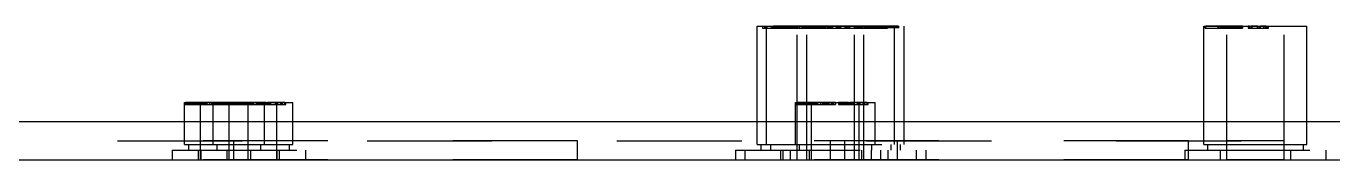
# Model space of a CAD drawing. Header units: millimetres. Extents: x 1262 to 3787, y 0 to 841.
# Drawn here: x 1475.2 to 1543.6, y 627.2 to 634.2 of the extents above; entities that cross this region are included whole.
import ezdxf

# ---------------------------------------------------------------- set-up
doc = ezdxf.new("R2010")
doc.units = ezdxf.units.MM
doc.header["$LTSCALE"] = 65.395
doc.linetypes.add('HIDDEN', pattern=[0.2, 0.1, -0.1])
doc.layers.get('0').update_dxf_attribs({"linetype": 'CONTINUOUS'})
doc.layers.add('02___PRT_ALL_AXES', color=7, linetype='CONTINUOUS')
doc.layers.add('DEFAULT_2', color=8, linetype='HIDDEN')

msp = doc.modelspace()

# ---------------------------------------------------------------- linework, layer by layer
at = {"color": 3, "linetype": 'Continuous'}
for p, q in [((1413.581, 629.158), (1825.581, 629.158)), ((1414.581, 627.158), (1615.797, 627.158))]:
    msp.add_line(p, q, dxfattribs=at)
at = {"layer": '02___PRT_ALL_AXES', "color": 8, "linetype": 'HIDDEN'}
for p, q in [((1513.481, 627.958), (1513.481, 634.158)), ((1513.481, 634.158), (1521.181, 634.158)), ((1513.981, 627.958), (1513.981, 634.158)), ((1515.581, 627.158), (1515.581, 634.158)), ((1516.081, 627.158), (1516.081, 634.158)), ((1518.581, 627.158), (1518.581, 634.158)), ((1519.081, 627.158), (1519.081, 634.158)), ((1520.681, 627.958), (1520.681, 634.158)), ((1521.181, 627.958), (1521.181, 634.158)), ((1536.881, 627.958), (1536.881, 634.158)), ((1536.881, 634.158), (1542.281, 634.158)), ((1538.081, 627.158), (1538.081, 634.158)), ((1541.081, 627.158), (1541.081, 634.158)), ((1542.281, 627.958), (1542.281, 634.158)), ((1483.491, 627.958), (1483.491, 630.158)), ((1483.491, 630.158), (1489.171, 630.158)), ((1484.331, 627.158), (1484.331, 630.158)), ((1484.991, 627.958), (1484.991, 630.158)), ((1485.831, 627.158), (1485.831, 630.158)), ((1486.831, 627.158), (1486.831, 630.158)), ((1487.671, 627.958), (1487.671, 630.158)), ((1488.331, 627.158), (1488.331, 630.158)), ((1489.171, 627.958), (1489.171, 630.158)), ((1515.491, 627.958), (1515.491, 630.158)), ((1515.491, 630.158), (1519.671, 630.158)), ((1516.331, 627.158), (1516.331, 630.158)), ((1518.831, 627.158), (1518.831, 630.158)), ((1519.671, 627.958), (1519.671, 630.158)), ((1504.081, 628.158), (1484.331, 628.158)), ((1486.081, 627.158), (1486.081, 628.158)), ((1504.081, 627.158), (1504.081, 628.158)), ((1536.081, 628.158), (1515.581, 628.158)), ((1517.331, 627.158), (1517.331, 628.158)), ((1518.081, 627.158), (1518.081, 628.158)), ((1520.831, 627.158), (1520.831, 628.158)), ((1536.081, 627.158), (1536.081, 628.158)), ((1541.081, 628.158), (1538.081, 628.158)), ((1504.081, 627.158), (1484.331, 627.158)), ((1536.081, 627.158), (1515.581, 627.158)), ((1541.081, 627.158), (1538.081, 627.158))]:
    msp.add_line(p, q, dxfattribs=at)
at = {"layer": 'DEFAULT_2', "color": 8, "linetype": 'HIDDEN'}
for p, q in [((1513.481, 627.958), (1513.481, 634.158)), ((1513.764, 634.158), (1513.764, 634.058)), ((1520.881, 634.158), (1513.764, 634.158)), ((1513.764, 634.058), (1520.881, 634.058)), ((1513.869, 634.158), (1513.869, 634.058)), ((1513.885, 634.158), (1513.885, 634.058)), ((1513.963, 634.158), (1513.963, 634.058)), ((1513.981, 627.958), (1513.981, 634.158)), ((1513.99, 634.158), (1513.99, 634.058)), ((1514.225, 634.158), (1514.225, 634.058)), ((1514.235, 634.158), (1514.235, 634.058)), ((1514.251, 634.158), (1514.251, 634.058)), ((1514.264, 634.158), (1514.264, 634.058)), ((1514.274, 634.158), (1514.274, 634.058)), ((1514.299, 634.158), (1514.299, 634.058)), ((1514.341, 634.158), (1514.341, 634.058)), ((1514.353, 634.158), (1514.353, 634.058)), ((1514.355, 634.158), (1514.355, 634.058)), ((1514.369, 634.158), (1514.369, 634.058)), ((1514.377, 634.158), (1514.377, 634.058)), ((1514.381, 634.158), (1514.381, 634.058)), ((1514.385, 634.158), (1514.385, 634.058)), ((1514.397, 634.158), (1514.397, 634.058)), ((1514.421, 634.158), (1514.421, 634.058)), ((1514.445, 634.158), (1514.445, 634.058)), ((1514.463, 634.158), (1514.463, 634.058)), ((1514.478, 634.158), (1514.478, 634.058)), ((1514.49, 634.158), (1514.49, 634.058)), ((1514.498, 634.158), (1514.498, 634.058)), ((1514.52, 634.158), (1514.52, 634.058)), ((1514.54, 634.158), (1514.54, 634.058)), ((1514.548, 634.158), (1514.548, 634.058)), ((1514.587, 634.158), (1514.587, 634.058)), ((1514.607, 634.158), (1514.607, 634.058)), ((1514.61, 634.158), (1514.61, 634.058)), ((1514.621, 634.158), (1514.621, 634.058)), ((1514.638, 634.158), (1514.638, 634.058)), ((1514.644, 634.158), (1514.644, 634.058)), ((1514.662, 634.158), (1514.662, 634.058)), ((1514.677, 634.158), (1514.677, 634.058)), ((1514.7, 634.158), (1514.7, 634.058)), ((1514.704, 634.158), (1514.704, 634.058)), ((1514.709, 634.158), (1514.709, 634.058)), ((1514.712, 634.158), (1514.712, 634.058)), ((1514.713, 634.158), (1514.713, 634.058)), ((1514.718, 634.158), (1514.718, 634.058)), ((1514.725, 634.158), (1514.725, 634.058)), ((1514.735, 634.158), (1514.735, 634.058)), ((1514.744, 634.158), (1514.744, 634.058)), ((1514.751, 634.158), (1514.751, 634.058)), ((1514.76, 634.158), (1514.76, 634.058)), ((1514.774, 634.158), (1514.774, 634.058)), ((1514.789, 634.158), (1514.789, 634.058)), ((1514.795, 634.158), (1514.795, 634.058)), ((1514.799, 634.158), (1514.799, 634.058)), ((1514.801, 634.158), (1514.801, 634.058)), ((1514.815, 634.158), (1514.815, 634.058)), ((1514.817, 634.158), (1514.817, 634.058)), ((1514.838, 634.158), (1514.838, 634.058)), ((1514.841, 634.158), (1514.841, 634.058)), ((1514.853, 634.158), (1514.853, 634.058)), ((1514.855, 634.158), (1514.855, 634.058)), ((1514.871, 634.158), (1514.871, 634.058)), ((1514.877, 634.158), (1514.877, 634.058)), ((1514.881, 634.158), (1514.881, 634.058)), ((1514.885, 634.158), (1514.885, 634.058)), ((1514.897, 634.158), (1514.897, 634.058)), ((1514.921, 634.158), (1514.921, 634.058)), ((1514.941, 634.158), (1514.941, 634.058)), ((1514.945, 634.158), (1514.945, 634.058)), ((1514.955, 634.158), (1514.955, 634.058)), ((1514.978, 634.158), (1514.978, 634.058)), ((1514.998, 634.158), (1514.998, 634.058)), ((1515.004, 634.158), (1515.004, 634.058)), ((1515.02, 634.158), (1515.02, 634.058)), ((1515.036, 634.158), (1515.036, 634.058)), ((1515.04, 634.158), (1515.04, 634.058)), ((1515.048, 634.158), (1515.048, 634.058)), ((1515.087, 634.158), (1515.087, 634.058)), ((1515.107, 634.158), (1515.107, 634.058)), ((1515.11, 634.158), (1515.11, 634.058)), ((1515.111, 634.158), (1515.111, 634.058)), ((1515.121, 634.158), (1515.121, 634.058)), ((1515.138, 634.158), (1515.138, 634.058)), ((1515.144, 634.158), (1515.144, 634.058)), ((1515.162, 634.158), (1515.162, 634.058)), ((1515.177, 634.158), (1515.177, 634.058)), ((1515.2, 634.158), (1515.2, 634.058)), ((1515.204, 634.158), (1515.204, 634.058)), ((1515.209, 634.158), (1515.209, 634.058)), ((1515.21, 634.158), (1515.21, 634.058)), ((1515.212, 634.158), (1515.212, 634.058)), ((1515.213, 634.158), (1515.213, 634.058)), ((1515.218, 634.158), (1515.218, 634.058)), ((1515.244, 634.158), (1515.244, 634.058)), ((1515.26, 634.158), (1515.26, 634.058)), ((1515.289, 634.158), (1515.289, 634.058)), ((1515.295, 634.158), (1515.295, 634.058)), ((1515.301, 634.158), (1515.301, 634.058)), ((1515.315, 634.158), (1515.315, 634.058)), ((1515.317, 634.158), (1515.317, 634.058)), ((1515.323, 634.158), (1515.323, 634.058)), ((1515.338, 634.158), (1515.338, 634.058)), ((1515.371, 634.158), (1515.371, 634.058)), ((1515.385, 634.158), (1515.385, 634.058)), ((1515.428, 634.158), (1515.428, 634.058)), ((1515.441, 634.158), (1515.441, 634.058)), ((1515.455, 634.158), (1515.455, 634.058)), ((1515.459, 634.158), (1515.459, 634.058)), ((1515.504, 634.158), (1515.504, 634.058)), ((1515.516, 634.158), (1515.516, 634.058)), ((1515.536, 634.158), (1515.536, 634.058)), ((1515.563, 634.158), (1515.563, 634.058)), ((1515.611, 634.158), (1515.611, 634.058)), ((1515.71, 634.158), (1515.71, 634.058)), ((1515.823, 634.158), (1515.823, 634.058)), ((1515.885, 634.158), (1515.885, 634.058)), ((1515.928, 634.158), (1515.928, 634.058)), ((1515.959, 634.158), (1515.959, 634.058)), ((1516.016, 634.158), (1516.016, 634.058)), ((1516.063, 634.158), (1516.063, 634.058)), ((1516.088, 634.158), (1516.088, 634.058)), ((1516.146, 634.158), (1516.146, 634.058)), ((1516.194, 634.158), (1516.194, 634.058)), ((1516.196, 634.158), (1516.196, 634.058)), ((1516.222, 634.158), (1516.222, 634.058)), ((1516.289, 634.158), (1516.289, 634.058)), ((1516.309, 634.158), (1516.309, 634.058)), ((1516.317, 634.158), (1516.317, 634.058)), ((1516.322, 634.158), (1516.322, 634.058)), ((1516.352, 634.158), (1516.352, 634.058)), ((1516.364, 634.158), (1516.364, 634.058)), ((1516.406, 634.158), (1516.406, 634.058)), ((1516.432, 634.158), (1516.432, 634.058)), ((1516.462, 634.158), (1516.462, 634.058)), ((1516.485, 634.158), (1516.485, 634.058)), ((1516.544, 634.158), (1516.544, 634.058)), ((1516.567, 634.158), (1516.567, 634.058)), ((1516.588, 634.158), (1516.588, 634.058)), ((1516.646, 634.158), (1516.646, 634.058)), ((1516.651, 634.158), (1516.651, 634.058)), ((1516.653, 634.158), (1516.653, 634.058)), ((1516.694, 634.158), (1516.694, 634.058)), ((1516.696, 634.158), (1516.696, 634.058)), ((1516.722, 634.158), (1516.722, 634.058)), ((1516.722, 634.158), (1516.722, 634.058)), ((1516.74, 634.158), (1516.74, 634.058)), ((1516.774, 634.158), (1516.774, 634.058)), ((1516.789, 634.158), (1516.789, 634.058)), ((1516.809, 634.158), (1516.809, 634.058)), ((1516.817, 634.158), (1516.817, 634.058)), ((1516.822, 634.158), (1516.822, 634.058)), ((1516.837, 634.158), (1516.837, 634.058)), ((1516.852, 634.158), (1516.852, 634.058)), ((1516.864, 634.158), (1516.864, 634.058)), ((1516.893, 634.158), (1516.893, 634.058)), ((1516.906, 634.158), (1516.906, 634.058)), ((1516.932, 634.158), (1516.932, 634.058)), ((1516.962, 634.158), (1516.962, 634.058)), ((1516.985, 634.158), (1516.985, 634.058)), ((1517.044, 634.158), (1517.044, 634.058)), ((1517.067, 634.158), (1517.067, 634.058)), ((1517.151, 634.158), (1517.151, 634.058)), ((1517.153, 634.158), (1517.153, 634.058)), ((1517.222, 634.158), (1517.222, 634.058)), ((1517.229, 634.158), (1517.229, 634.058)), ((1517.24, 634.158), (1517.24, 634.058)), ((1517.274, 634.158), (1517.274, 634.058)), ((1517.309, 634.158), (1517.309, 634.058)), ((1517.337, 634.158), (1517.337, 634.058)), ((1517.349, 634.158), (1517.349, 634.058)), ((1517.393, 634.158), (1517.393, 634.058)), ((1517.432, 634.158), (1517.432, 634.058)), ((1517.63, 634.158), (1517.63, 634.058)), ((1517.663, 634.158), (1517.663, 634.058)), ((1517.679, 634.158), (1517.679, 634.058)), ((1517.729, 634.158), (1517.729, 634.058)), ((1517.762, 634.158), (1517.762, 634.058)), ((1517.79, 634.158), (1517.79, 634.058)), ((1517.823, 634.158), (1517.823, 634.058)), ((1517.849, 634.158), (1517.849, 634.058)), ((1518.071, 634.158), (1518.071, 634.058)), ((1518.13, 634.158), (1518.13, 634.058)), ((1518.144, 634.158), (1518.144, 634.058)), ((1518.16, 634.158), (1518.16, 634.058)), ((1518.163, 634.158), (1518.163, 634.058)), ((1518.179, 634.158), (1518.179, 634.058)), ((1518.191, 634.158), (1518.191, 634.058)), ((1518.262, 634.158), (1518.262, 634.058)), ((1518.29, 634.158), (1518.29, 634.058)), ((1518.304, 634.158), (1518.304, 634.058)), ((1518.323, 634.158), (1518.323, 634.058)), ((1518.571, 634.158), (1518.571, 634.058)), ((1518.628, 634.158), (1518.628, 634.058)), ((1518.644, 634.158), (1518.644, 634.058)), ((1518.66, 634.158), (1518.66, 634.058)), ((1518.69, 634.158), (1518.69, 634.058)), ((1518.691, 634.158), (1518.691, 634.058)), ((1518.699, 634.158), (1518.699, 634.058)), ((1518.784, 634.158), (1518.784, 634.058)), ((1518.804, 634.158), (1518.804, 634.058)), ((1518.859, 634.158), (1518.859, 634.058)), ((1518.865, 634.158), (1518.865, 634.058)), ((1518.927, 634.158), (1518.927, 634.058)), ((1518.992, 634.158), (1518.992, 634.058)), ((1519.067, 634.158), (1519.067, 634.058)), ((1519.128, 634.158), (1519.128, 634.058)), ((1519.148, 634.158), (1519.148, 634.058)), ((1519.19, 634.158), (1519.19, 634.058)), ((1519.199, 634.158), (1519.199, 634.058)), ((1519.233, 634.158), (1519.233, 634.058)), ((1519.237, 634.158), (1519.237, 634.058)), ((1519.284, 634.158), (1519.284, 634.058)), ((1519.315, 634.158), (1519.315, 634.058)), ((1519.359, 634.158), (1519.359, 634.058)), ((1519.365, 634.158), (1519.365, 634.058)), ((1519.378, 634.158), (1519.378, 634.058)), ((1519.38, 634.158), (1519.38, 634.058)), ((1519.39, 634.158), (1519.39, 634.058)), ((1519.393, 634.158), (1519.393, 634.058)), ((1519.407, 634.158), (1519.407, 634.058)), ((1519.427, 634.158), (1519.427, 634.058)), ((1519.431, 634.158), (1519.431, 634.058)), ((1519.453, 634.158), (1519.453, 634.058)), ((1519.483, 634.158), (1519.483, 634.058)), ((1519.487, 634.158), (1519.487, 634.058)), ((1519.492, 634.158), (1519.492, 634.058)), ((1519.5, 634.158), (1519.5, 634.058)), ((1519.513, 634.158), (1519.513, 634.058)), ((1519.513, 634.158), (1519.513, 634.058)), ((1519.52, 634.158), (1519.52, 634.058)), ((1519.524, 634.158), (1519.524, 634.058)), ((1519.534, 634.158), (1519.534, 634.058)), ((1519.535, 634.158), (1519.535, 634.058)), ((1519.536, 634.158), (1519.536, 634.058)), ((1519.54, 634.158), (1519.54, 634.058)), ((1519.542, 634.158), (1519.542, 634.058)), ((1519.558, 634.158), (1519.558, 634.058)), ((1519.567, 634.158), (1519.567, 634.058)), ((1519.597, 634.158), (1519.597, 634.058)), ((1519.602, 634.158), (1519.602, 634.058)), ((1519.61, 634.158), (1519.61, 634.058)), ((1519.623, 634.158), (1519.623, 634.058)), ((1519.628, 634.158), (1519.628, 634.058)), ((1519.637, 634.158), (1519.637, 634.058)), ((1519.639, 634.158), (1519.639, 634.058)), ((1519.644, 634.158), (1519.644, 634.058)), ((1519.648, 634.158), (1519.648, 634.058)), ((1519.659, 634.158), (1519.659, 634.058)), ((1519.674, 634.158), (1519.674, 634.058)), ((1519.699, 634.158), (1519.699, 634.058)), ((1519.714, 634.158), (1519.714, 634.058)), ((1519.725, 634.158), (1519.725, 634.058)), ((1519.731, 634.158), (1519.731, 634.058)), ((1519.733, 634.158), (1519.733, 634.058)), ((1519.737, 634.158), (1519.737, 634.058)), ((1519.739, 634.158), (1519.739, 634.058)), ((1519.75, 634.158), (1519.75, 634.058)), ((1519.754, 634.158), (1519.754, 634.058)), ((1519.775, 634.158), (1519.775, 634.058)), ((1519.776, 634.158), (1519.776, 634.058)), ((1519.791, 634.158), (1519.791, 634.058)), ((1519.803, 634.158), (1519.803, 634.058)), ((1519.815, 634.158), (1519.815, 634.058)), ((1519.823, 634.158), (1519.823, 634.058)), ((1519.824, 634.158), (1519.824, 634.058)), ((1519.827, 634.158), (1519.827, 634.058)), ((1519.858, 634.158), (1519.858, 634.058)), ((1519.877, 634.158), (1519.877, 634.058)), ((1519.878, 634.158), (1519.878, 634.058)), ((1519.879, 634.158), (1519.879, 634.058)), ((1519.88, 634.158), (1519.88, 634.058)), ((1519.889, 634.158), (1519.889, 634.058)), ((1519.89, 634.158), (1519.89, 634.058)), ((1519.893, 634.158), (1519.893, 634.058)), ((1519.893, 634.158), (1519.893, 634.058)), ((1519.896, 634.158), (1519.896, 634.058)), ((1519.907, 634.158), (1519.907, 634.058)), ((1519.908, 634.158), (1519.908, 634.058)), ((1519.91, 634.158), (1519.91, 634.058)), ((1519.912, 634.158), (1519.912, 634.058)), ((1519.924, 634.158), (1519.924, 634.058)), ((1519.931, 634.158), (1519.931, 634.058)), ((1519.953, 634.158), (1519.953, 634.058)), ((1519.958, 634.158), (1519.958, 634.058)), ((1519.959, 634.158), (1519.959, 634.058)), ((1519.964, 634.158), (1519.964, 634.058)), ((1519.983, 634.158), (1519.983, 634.058)), ((1519.987, 634.158), (1519.987, 634.058)), ((1520, 634.158), (1520, 634.058)), ((1520.011, 634.158), (1520.011, 634.058)), ((1520.013, 634.158), (1520.013, 634.058)), ((1520.013, 634.158), (1520.013, 634.058)), ((1520.02, 634.158), (1520.02, 634.058)), ((1520.024, 634.158), (1520.024, 634.058)), ((1520.034, 634.158), (1520.034, 634.058)), ((1520.035, 634.158), (1520.035, 634.058)), ((1520.036, 634.158), (1520.036, 634.058)), ((1520.04, 634.158), (1520.04, 634.058)), ((1520.042, 634.158), (1520.042, 634.058)), ((1520.042, 634.158), (1520.042, 634.058)), ((1520.047, 634.158), (1520.047, 634.058)), ((1520.058, 634.158), (1520.058, 634.058)), ((1520.075, 634.158), (1520.075, 634.058)), ((1520.097, 634.158), (1520.097, 634.058)), ((1520.102, 634.158), (1520.102, 634.058)), ((1520.11, 634.158), (1520.11, 634.058)), ((1520.123, 634.158), (1520.123, 634.058)), ((1520.127, 634.158), (1520.127, 634.058)), ((1520.128, 634.158), (1520.128, 634.058)), ((1520.132, 634.158), (1520.132, 634.058)), ((1520.137, 634.158), (1520.137, 634.058)), ((1520.139, 634.158), (1520.139, 634.058)), ((1520.142, 634.158), (1520.142, 634.058)), ((1520.144, 634.158), (1520.144, 634.058)), ((1520.156, 634.158), (1520.156, 634.058)), ((1520.159, 634.158), (1520.159, 634.058)), ((1520.16, 634.158), (1520.16, 634.058)), ((1520.174, 634.158), (1520.174, 634.058)), ((1520.175, 634.158), (1520.175, 634.058)), ((1520.192, 634.158), (1520.192, 634.058)), ((1520.197, 634.158), (1520.197, 634.058)), ((1520.199, 634.158), (1520.199, 634.058)), ((1520.214, 634.158), (1520.214, 634.058)), ((1520.22, 634.158), (1520.22, 634.058)), ((1520.223, 634.158), (1520.223, 634.058)), ((1520.225, 634.158), (1520.225, 634.058)), ((1520.231, 634.158), (1520.231, 634.058)), ((1520.238, 634.158), (1520.238, 634.058)), ((1520.239, 634.158), (1520.239, 634.058)), ((1520.243, 634.158), (1520.243, 634.058)), ((1520.25, 634.158), (1520.25, 634.058)), ((1520.254, 634.158), (1520.254, 634.058)), ((1520.257, 634.158), (1520.257, 634.058)), ((1520.258, 634.158), (1520.258, 634.058)), ((1520.269, 634.158), (1520.269, 634.058)), ((1520.274, 634.158), (1520.274, 634.058)), ((1520.275, 634.158), (1520.275, 634.058)), ((1520.276, 634.158), (1520.276, 634.058)), ((1520.285, 634.158), (1520.285, 634.058)), ((1520.291, 634.158), (1520.291, 634.058)), ((1520.303, 634.158), (1520.303, 634.058)), ((1520.307, 634.158), (1520.307, 634.058)), ((1520.323, 634.158), (1520.323, 634.058)), ((1520.324, 634.158), (1520.324, 634.058)), ((1520.325, 634.158), (1520.325, 634.058)), ((1520.327, 634.158), (1520.327, 634.058)), ((1520.349, 634.158), (1520.349, 634.058)), ((1520.358, 634.158), (1520.358, 634.058)), ((1520.364, 634.158), (1520.364, 634.058)), ((1520.374, 634.158), (1520.374, 634.058)), ((1520.377, 634.158), (1520.377, 634.058)), ((1520.379, 634.158), (1520.379, 634.058)), ((1520.381, 634.158), (1520.381, 634.058)), ((1520.389, 634.158), (1520.389, 634.058)), ((1520.393, 634.158), (1520.393, 634.058)), ((1520.396, 634.158), (1520.396, 634.058)), ((1520.408, 634.158), (1520.408, 634.058)), ((1520.41, 634.158), (1520.41, 634.058)), ((1520.412, 634.158), (1520.412, 634.058)), ((1520.424, 634.158), (1520.424, 634.058)), ((1520.458, 634.158), (1520.458, 634.058)), ((1520.459, 634.158), (1520.459, 634.058)), ((1520.464, 634.158), (1520.464, 634.058)), ((1520.511, 634.158), (1520.511, 634.058)), ((1520.542, 634.158), (1520.542, 634.058)), ((1520.547, 634.158), (1520.547, 634.058)), ((1520.575, 634.158), (1520.575, 634.058)), ((1520.627, 634.158), (1520.627, 634.058)), ((1520.632, 634.158), (1520.632, 634.058)), ((1520.642, 634.158), (1520.642, 634.058)), ((1520.656, 634.158), (1520.656, 634.058)), ((1520.66, 634.158), (1520.66, 634.058)), ((1520.675, 634.158), (1520.675, 634.058)), ((1520.681, 627.958), (1520.681, 634.158)), ((1520.692, 634.158), (1520.692, 634.058)), ((1520.697, 634.158), (1520.697, 634.058)), ((1520.72, 634.158), (1520.72, 634.058)), ((1520.723, 634.158), (1520.723, 634.058)), ((1520.738, 634.158), (1520.738, 634.058)), ((1520.743, 634.158), (1520.743, 634.058)), ((1520.757, 634.158), (1520.757, 634.058)), ((1520.758, 634.158), (1520.758, 634.058)), ((1520.769, 634.158), (1520.769, 634.058)), ((1520.774, 634.158), (1520.774, 634.058)), ((1520.785, 634.158), (1520.785, 634.058)), ((1520.803, 634.158), (1520.803, 634.058)), ((1520.807, 634.158), (1520.807, 634.058)), ((1520.825, 634.158), (1520.825, 634.058)), ((1520.849, 634.158), (1520.849, 634.058)), ((1520.864, 634.158), (1520.864, 634.058)), ((1520.874, 634.158), (1520.874, 634.058)), ((1520.881, 634.158), (1520.881, 634.058)), ((1521.181, 627.958), (1521.181, 634.158)), ((1536.881, 627.958), (1536.881, 634.158)), ((1536.956, 634.058), (1536.956, 634.158)), ((1536.956, 634.058), (1538.914, 634.058)), ((1536.987, 634.058), (1536.987, 634.158)), ((1538.914, 634.158), (1536.987, 634.158)), ((1537.608, 634.158), (1537.608, 634.058)), ((1537.613, 634.158), (1537.613, 634.058)), ((1537.633, 634.158), (1537.633, 634.058)), ((1537.657, 634.158), (1537.657, 634.058)), ((1537.736, 634.158), (1537.736, 634.058)), ((1537.751, 634.158), (1537.751, 634.058)), ((1537.755, 634.158), (1537.755, 634.058)), ((1537.764, 634.158), (1537.764, 634.058)), ((1537.779, 634.158), (1537.779, 634.058)), ((1537.781, 634.158), (1537.781, 634.058)), ((1537.789, 634.158), (1537.789, 634.058)), ((1537.813, 634.158), (1537.813, 634.058)), ((1537.822, 634.158), (1537.822, 634.058)), ((1537.824, 634.158), (1537.824, 634.058)), ((1537.84, 634.158), (1537.84, 634.058)), ((1537.848, 634.158), (1537.848, 634.058)), ((1537.852, 634.158), (1537.852, 634.058)), ((1537.9, 634.158), (1537.9, 634.058)), ((1537.946, 634.158), (1537.946, 634.058)), ((1537.97, 634.158), (1537.97, 634.058)), ((1537.974, 634.158), (1537.974, 634.058)), ((1537.976, 634.158), (1537.976, 634.058)), ((1537.989, 634.158), (1537.989, 634.058)), ((1537.99, 634.158), (1537.99, 634.058)), ((1537.995, 634.158), (1537.995, 634.058)), ((1538.004, 634.158), (1538.004, 634.058)), ((1538.008, 634.158), (1538.008, 634.058)), ((1538.033, 634.158), (1538.033, 634.058)), ((1538.058, 634.158), (1538.058, 634.058)), ((1538.074, 634.158), (1538.074, 634.058)), ((1538.078, 634.158), (1538.078, 634.058)), ((1538.088, 634.158), (1538.088, 634.058)), ((1538.094, 634.158), (1538.094, 634.058)), ((1538.112, 634.158), (1538.112, 634.058)), ((1538.114, 634.058), (1538.114, 634.158)), ((1538.122, 634.158), (1538.122, 634.058)), ((1538.163, 634.158), (1538.163, 634.058)), ((1538.191, 634.158), (1538.191, 634.058)), ((1538.201, 634.158), (1538.201, 634.058)), ((1538.233, 634.158), (1538.233, 634.058)), ((1538.236, 634.158), (1538.236, 634.058)), ((1538.259, 634.158), (1538.259, 634.058)), ((1538.267, 634.058), (1538.267, 634.158)), ((1538.274, 634.158), (1538.274, 634.058)), ((1538.277, 634.158), (1538.277, 634.058)), ((1538.281, 634.158), (1538.281, 634.058)), ((1538.298, 634.158), (1538.298, 634.058)), ((1538.34, 634.158), (1538.34, 634.058)), ((1538.342, 634.158), (1538.342, 634.058)), ((1538.343, 634.158), (1538.343, 634.058)), ((1538.348, 634.158), (1538.348, 634.058)), ((1538.354, 634.158), (1538.354, 634.058)), ((1538.37, 634.158), (1538.37, 634.058)), ((1538.395, 634.158), (1538.395, 634.058)), ((1538.398, 634.158), (1538.398, 634.058)), ((1538.437, 634.158), (1538.437, 634.058)), ((1538.439, 634.158), (1538.439, 634.058)), ((1538.439, 634.158), (1538.439, 634.058)), ((1538.445, 634.158), (1538.445, 634.058)), ((1538.458, 634.158), (1538.458, 634.058)), ((1538.466, 634.158), (1538.466, 634.058)), ((1538.502, 634.158), (1538.502, 634.058)), ((1538.51, 634.158), (1538.51, 634.058)), ((1538.512, 634.158), (1538.512, 634.058)), ((1538.514, 634.158), (1538.514, 634.058)), ((1538.542, 634.158), (1538.542, 634.058)), ((1538.551, 634.158), (1538.551, 634.058)), ((1538.581, 634.158), (1538.581, 634.058)), ((1538.614, 634.158), (1538.614, 634.058)), ((1538.631, 634.158), (1538.631, 634.058)), ((1538.686, 634.158), (1538.686, 634.058)), ((1538.687, 634.158), (1538.687, 634.058)), ((1538.723, 634.158), (1538.723, 634.058)), ((1538.764, 634.158), (1538.764, 634.058)), ((1538.796, 634.158), (1538.796, 634.058)), ((1538.798, 634.158), (1538.798, 634.058)), ((1538.837, 634.158), (1538.837, 634.058)), ((1538.886, 634.158), (1538.886, 634.058)), ((1538.888, 634.158), (1538.888, 634.058)), ((1538.914, 634.158), (1538.914, 634.058)), ((1539.203, 634.158), (1539.203, 634.058)), ((1539.271, 634.158), (1539.203, 634.158)), ((1539.203, 634.058), (1540.269, 634.058)), ((1539.271, 634.058), (1539.271, 634.158)), ((1539.343, 634.158), (1539.343, 634.058)), ((1539.69, 634.158), (1539.343, 634.158)), ((1539.39, 634.158), (1539.39, 634.058)), ((1539.397, 634.058), (1539.397, 634.158)), ((1539.69, 634.058), (1539.69, 634.158)), ((1539.766, 634.158), (1539.766, 634.058)), ((1539.857, 634.058), (1539.857, 634.158)), ((1540.146, 634.158), (1539.857, 634.158)), ((1540.014, 634.158), (1540.014, 634.058)), ((1540.091, 634.158), (1540.091, 634.058)), ((1540.146, 634.058), (1540.146, 634.158)), ((1540.201, 634.158), (1540.201, 634.058)), ((1540.269, 634.058), (1540.269, 634.158)), ((1542.281, 627.958), (1542.281, 634.158)), ((1483.491, 627.958), (1483.491, 630.158)), ((1483.517, 630.158), (1483.517, 630.058)), ((1483.517, 630.058), (1484.899, 630.058)), ((1483.521, 630.158), (1483.521, 630.058)), ((1483.539, 630.158), (1483.539, 630.058)), ((1483.541, 630.058), (1483.541, 630.158)), ((1484.899, 630.158), (1483.541, 630.158)), ((1483.56, 630.158), (1483.56, 630.058)), ((1483.565, 630.158), (1483.565, 630.058)), ((1483.593, 630.158), (1483.593, 630.058)), ((1483.594, 630.158), (1483.594, 630.058)), ((1483.598, 630.158), (1483.598, 630.058)), ((1483.603, 630.158), (1483.603, 630.058)), ((1483.605, 630.158), (1483.605, 630.058)), ((1483.609, 630.158), (1483.609, 630.058)), ((1483.627, 630.158), (1483.627, 630.058)), ((1483.638, 630.158), (1483.638, 630.058)), ((1483.64, 630.158), (1483.64, 630.058)), ((1483.642, 630.158), (1483.642, 630.058)), ((1483.653, 630.158), (1483.653, 630.058)), ((1483.658, 630.158), (1483.658, 630.058)), ((1483.692, 630.158), (1483.692, 630.058)), ((1483.693, 630.158), (1483.693, 630.058)), ((1483.698, 630.158), (1483.698, 630.058)), ((1483.712, 630.158), (1483.712, 630.058)), ((1483.725, 630.158), (1483.725, 630.058)), ((1483.738, 630.158), (1483.738, 630.058)), ((1483.759, 630.158), (1483.759, 630.058)), ((1483.776, 630.158), (1483.776, 630.058)), ((1483.809, 630.158), (1483.809, 630.058)), ((1483.813, 630.158), (1483.813, 630.058)), ((1483.844, 630.158), (1483.844, 630.058)), ((1483.852, 630.158), (1483.852, 630.058)), ((1483.855, 630.158), (1483.855, 630.058)), ((1483.885, 630.158), (1483.885, 630.058)), ((1483.903, 630.158), (1483.903, 630.058)), ((1483.914, 630.158), (1483.914, 630.058)), ((1483.916, 630.158), (1483.916, 630.058)), ((1483.923, 630.158), (1483.923, 630.058)), ((1483.939, 630.158), (1483.939, 630.058)), ((1483.955, 630.158), (1483.955, 630.058)), ((1483.961, 630.158), (1483.961, 630.058)), ((1483.966, 630.158), (1483.966, 630.058)), ((1483.979, 630.158), (1483.979, 630.058)), ((1483.981, 630.158), (1483.981, 630.058)), ((1483.993, 630.158), (1483.993, 630.058)), ((1484.008, 630.158), (1484.008, 630.058)), ((1484.022, 630.158), (1484.022, 630.058)), ((1484.043, 630.158), (1484.043, 630.058)), ((1484.056, 630.158), (1484.056, 630.058)), ((1484.064, 630.158), (1484.064, 630.058)), ((1484.069, 630.158), (1484.069, 630.058)), ((1484.071, 630.158), (1484.071, 630.058)), ((1484.082, 630.158), (1484.082, 630.058)), ((1484.087, 630.158), (1484.087, 630.058)), ((1484.097, 630.158), (1484.097, 630.058)), ((1484.101, 630.158), (1484.101, 630.058)), ((1484.108, 630.158), (1484.108, 630.058)), ((1484.109, 630.158), (1484.109, 630.058)), ((1484.115, 630.158), (1484.115, 630.058)), ((1484.122, 630.158), (1484.122, 630.058)), ((1484.126, 630.158), (1484.126, 630.058)), ((1484.135, 630.158), (1484.135, 630.058)), ((1484.137, 630.158), (1484.137, 630.058)), ((1484.139, 630.158), (1484.139, 630.058)), ((1484.143, 630.158), (1484.143, 630.058)), ((1484.147, 630.158), (1484.147, 630.058)), ((1484.148, 630.158), (1484.148, 630.058)), ((1484.157, 630.158), (1484.157, 630.058)), ((1484.171, 630.158), (1484.171, 630.058)), ((1484.172, 630.158), (1484.172, 630.058)), ((1484.179, 630.158), (1484.179, 630.058)), ((1484.198, 630.158), (1484.198, 630.058)), ((1484.205, 630.158), (1484.205, 630.058)), ((1484.21, 630.158), (1484.21, 630.058)), ((1484.212, 630.158), (1484.212, 630.058)), ((1484.213, 630.158), (1484.213, 630.058)), ((1484.215, 630.158), (1484.215, 630.058)), ((1484.216, 630.058), (1484.216, 630.158)), ((1484.218, 630.158), (1484.218, 630.058)), ((1484.218, 630.158), (1484.218, 630.058)), ((1484.22, 630.158), (1484.22, 630.058)), ((1484.223, 630.158), (1484.223, 630.058)), ((1484.224, 630.158), (1484.224, 630.058)), ((1484.229, 630.158), (1484.229, 630.058)), ((1484.238, 630.158), (1484.238, 630.058)), ((1484.257, 630.158), (1484.257, 630.058)), ((1484.265, 630.158), (1484.265, 630.058)), ((1484.28, 630.158), (1484.28, 630.058)), ((1484.287, 630.058), (1484.287, 630.158)), ((1484.296, 630.158), (1484.296, 630.058)), ((1484.332, 630.158), (1484.332, 630.058)), ((1484.347, 630.158), (1484.347, 630.058)), ((1484.351, 630.158), (1484.351, 630.058)), ((1484.351, 630.158), (1484.351, 630.058)), ((1484.387, 630.158), (1484.387, 630.058)), ((1484.4, 630.158), (1484.4, 630.058)), ((1484.435, 630.158), (1484.435, 630.058)), ((1484.436, 630.158), (1484.436, 630.058)), ((1484.44, 630.158), (1484.44, 630.058)), ((1484.454, 630.158), (1484.454, 630.058)), ((1484.469, 630.158), (1484.469, 630.058)), ((1484.5, 630.158), (1484.5, 630.058)), ((1484.502, 630.158), (1484.502, 630.058)), ((1484.507, 630.158), (1484.507, 630.058)), ((1484.517, 630.158), (1484.517, 630.058)), ((1484.522, 630.158), (1484.522, 630.058)), ((1484.557, 630.158), (1484.557, 630.058)), ((1484.568, 630.158), (1484.568, 630.058)), ((1484.569, 630.158), (1484.569, 630.058)), ((1484.574, 630.158), (1484.574, 630.058)), ((1484.616, 630.158), (1484.616, 630.058)), ((1484.644, 630.158), (1484.644, 630.058)), ((1484.653, 630.158), (1484.653, 630.058)), ((1484.795, 630.158), (1484.795, 630.058)), ((1484.899, 630.158), (1484.899, 630.058)), ((1484.914, 630.158), (1484.914, 630.058)), ((1487.77, 630.158), (1484.914, 630.158)), ((1484.914, 630.058), (1488.803, 630.058)), ((1484.915, 630.158), (1484.915, 630.058)), ((1484.93, 630.158), (1484.93, 630.058)), ((1484.961, 630.158), (1484.961, 630.058)), ((1484.975, 630.158), (1484.975, 630.058)), ((1484.99, 630.158), (1484.99, 630.058)), ((1484.991, 627.958), (1484.991, 630.158)), ((1485.001, 630.158), (1485.001, 630.058)), ((1485.003, 630.158), (1485.003, 630.058)), ((1485.017, 630.158), (1485.017, 630.058)), ((1485.021, 630.158), (1485.021, 630.058)), ((1485.022, 630.158), (1485.022, 630.058)), ((1485.026, 630.158), (1485.026, 630.058)), ((1485.031, 630.158), (1485.031, 630.058)), ((1485.039, 630.158), (1485.039, 630.058)), ((1485.041, 630.058), (1485.041, 630.158)), ((1485.047, 630.158), (1485.047, 630.058)), ((1485.059, 630.158), (1485.059, 630.058)), ((1485.06, 630.158), (1485.06, 630.058)), ((1485.065, 630.158), (1485.065, 630.058)), ((1485.073, 630.158), (1485.073, 630.058)), ((1485.09, 630.058), (1485.09, 630.158)), ((1485.093, 630.158), (1485.093, 630.058)), ((1485.094, 630.158), (1485.094, 630.058)), ((1485.098, 630.158), (1485.098, 630.058)), ((1485.101, 630.158), (1485.101, 630.058)), ((1485.103, 630.158), (1485.103, 630.058)), ((1485.105, 630.158), (1485.105, 630.058)), ((1485.109, 630.158), (1485.109, 630.058)), ((1485.111, 630.158), (1485.111, 630.058)), ((1485.113, 630.158), (1485.113, 630.058)), ((1485.127, 630.158), (1485.127, 630.058)), ((1485.138, 630.158), (1485.138, 630.058)), ((1485.14, 630.158), (1485.14, 630.058)), ((1485.142, 630.158), (1485.142, 630.058)), ((1485.153, 630.158), (1485.153, 630.058)), ((1485.158, 630.158), (1485.158, 630.058)), ((1485.16, 630.158), (1485.16, 630.058)), ((1485.164, 630.158), (1485.164, 630.058)), ((1485.192, 630.158), (1485.192, 630.058)), ((1485.193, 630.158), (1485.193, 630.058)), ((1485.198, 630.158), (1485.198, 630.058)), ((1485.212, 630.158), (1485.212, 630.058)), ((1485.22, 630.158), (1485.22, 630.058)), ((1485.225, 630.158), (1485.225, 630.058)), ((1485.238, 630.158), (1485.238, 630.058)), ((1485.259, 630.158), (1485.259, 630.058)), ((1485.276, 630.158), (1485.276, 630.058)), ((1485.309, 630.158), (1485.309, 630.058)), ((1485.313, 630.158), (1485.313, 630.058)), ((1485.344, 630.158), (1485.344, 630.058)), ((1485.352, 630.158), (1485.352, 630.058)), ((1485.355, 630.158), (1485.355, 630.058)), ((1485.37, 630.158), (1485.37, 630.058)), ((1485.385, 630.158), (1485.385, 630.058)), ((1485.403, 630.158), (1485.403, 630.058)), ((1485.414, 630.158), (1485.414, 630.058)), ((1485.416, 630.158), (1485.416, 630.058)), ((1485.423, 630.158), (1485.423, 630.058)), ((1485.439, 630.158), (1485.439, 630.058)), ((1485.441, 630.058), (1485.441, 630.158)), ((1485.455, 630.158), (1485.455, 630.058)), ((1485.461, 630.158), (1485.461, 630.058)), ((1485.466, 630.158), (1485.466, 630.058)), ((1485.477, 630.158), (1485.477, 630.058)), ((1485.479, 630.158), (1485.479, 630.058)), ((1485.481, 630.158), (1485.481, 630.058)), ((1485.493, 630.158), (1485.493, 630.058)), ((1485.508, 630.158), (1485.508, 630.058)), ((1485.522, 630.158), (1485.522, 630.058)), ((1485.543, 630.158), (1485.543, 630.058)), ((1485.556, 630.158), (1485.556, 630.058)), ((1485.564, 630.158), (1485.564, 630.058)), ((1485.569, 630.158), (1485.569, 630.058)), ((1485.571, 630.158), (1485.571, 630.058)), ((1485.581, 630.158), (1485.581, 630.058)), ((1485.582, 630.158), (1485.582, 630.058)), ((1485.587, 630.158), (1485.587, 630.058)), ((1485.597, 630.158), (1485.597, 630.058)), ((1485.601, 630.158), (1485.601, 630.058)), ((1485.608, 630.158), (1485.608, 630.058)), ((1485.609, 630.158), (1485.609, 630.058)), ((1485.615, 630.158), (1485.615, 630.058)), ((1485.622, 630.158), (1485.622, 630.058)), ((1485.626, 630.158), (1485.626, 630.058)), ((1485.635, 630.158), (1485.635, 630.058)), ((1485.637, 630.158), (1485.637, 630.058)), ((1485.639, 630.158), (1485.639, 630.058)), ((1485.643, 630.158), (1485.643, 630.058)), ((1485.647, 630.158), (1485.647, 630.058)), ((1485.648, 630.158), (1485.648, 630.058)), ((1485.657, 630.158), (1485.657, 630.058)), ((1485.671, 630.158), (1485.671, 630.058)), ((1485.672, 630.158), (1485.672, 630.058)), ((1485.679, 630.158), (1485.679, 630.058)), ((1485.698, 630.158), (1485.698, 630.058)), ((1485.705, 630.158), (1485.705, 630.058)), ((1485.71, 630.158), (1485.71, 630.058)), ((1485.712, 630.158), (1485.712, 630.058)), ((1485.713, 630.158), (1485.713, 630.058)), ((1485.715, 630.158), (1485.715, 630.058)), ((1485.716, 630.058), (1485.716, 630.158)), ((1485.718, 630.158), (1485.718, 630.058)), ((1485.718, 630.158), (1485.718, 630.058)), ((1485.72, 630.158), (1485.72, 630.058)), ((1485.723, 630.158), (1485.723, 630.058)), ((1485.724, 630.158), (1485.724, 630.058)), ((1485.729, 630.158), (1485.729, 630.058)), ((1485.738, 630.158), (1485.738, 630.058)), ((1485.749, 630.158), (1485.749, 630.058)), ((1485.751, 630.158), (1485.751, 630.058)), ((1485.757, 630.158), (1485.757, 630.058)), ((1485.759, 630.158), (1485.759, 630.058)), ((1485.765, 630.158), (1485.765, 630.058)), ((1485.78, 630.158), (1485.78, 630.058)), ((1485.787, 630.058), (1485.787, 630.158)), ((1485.789, 630.158), (1485.789, 630.058)), ((1485.79, 630.158), (1485.79, 630.058)), ((1485.796, 630.158), (1485.796, 630.058)), ((1485.83, 630.158), (1485.83, 630.058)), ((1485.832, 630.158), (1485.832, 630.058)), ((1485.835, 630.158), (1485.835, 630.058)), ((1485.837, 630.158), (1485.837, 630.058)), ((1485.844, 630.158), (1485.844, 630.058)), ((1485.847, 630.158), (1485.847, 630.058)), ((1485.851, 630.158), (1485.851, 630.058)), ((1485.851, 630.158), (1485.851, 630.058)), ((1485.877, 630.158), (1485.877, 630.058)), ((1485.885, 630.158), (1485.885, 630.058)), ((1485.887, 630.158), (1485.887, 630.058)), ((1485.888, 630.158), (1485.888, 630.058)), ((1485.893, 630.058), (1485.893, 630.158)), ((1485.9, 630.158), (1485.9, 630.058)), ((1485.917, 630.158), (1485.917, 630.058)), ((1485.935, 630.158), (1485.935, 630.058)), ((1485.936, 630.158), (1485.936, 630.058)), ((1485.94, 630.158), (1485.94, 630.058)), ((1485.951, 630.158), (1485.951, 630.058)), ((1485.954, 630.158), (1485.954, 630.058)), ((1485.969, 630.158), (1485.969, 630.058)), ((1485.973, 630.158), (1485.973, 630.058)), ((1486, 630.158), (1486, 630.058)), ((1486.002, 630.158), (1486.002, 630.058)), ((1486.007, 630.158), (1486.007, 630.058)), ((1486.008, 630.158), (1486.008, 630.058)), ((1486.017, 630.158), (1486.017, 630.058)), ((1486.022, 630.158), (1486.022, 630.058)), ((1486.057, 630.158), (1486.057, 630.058)), ((1486.068, 630.158), (1486.068, 630.058)), ((1486.069, 630.158), (1486.069, 630.058)), ((1486.074, 630.158), (1486.074, 630.058)), ((1486.076, 630.158), (1486.076, 630.058)), ((1486.082, 630.158), (1486.082, 630.058)), ((1486.116, 630.158), (1486.116, 630.058)), ((1486.132, 630.158), (1486.132, 630.058)), ((1486.14, 630.158), (1486.14, 630.058)), ((1486.144, 630.158), (1486.144, 630.058)), ((1486.153, 630.158), (1486.153, 630.058)), ((1486.172, 630.158), (1486.172, 630.058)), ((1486.212, 630.158), (1486.212, 630.058)), ((1486.242, 630.158), (1486.242, 630.058)), ((1486.27, 630.158), (1486.27, 630.058)), ((1486.295, 630.158), (1486.295, 630.058)), ((1486.334, 630.158), (1486.334, 630.058)), ((1486.382, 630.158), (1486.382, 630.058)), ((1486.398, 630.058), (1486.398, 630.158)), ((1486.399, 630.158), (1486.399, 630.058)), ((1486.414, 630.158), (1486.414, 630.058)), ((1486.415, 630.158), (1486.415, 630.058)), ((1486.426, 630.158), (1486.426, 630.058)), ((1486.43, 630.158), (1486.43, 630.058)), ((1486.461, 630.158), (1486.461, 630.058)), ((1486.475, 630.158), (1486.475, 630.058)), ((1486.49, 630.158), (1486.49, 630.058)), ((1486.501, 630.158), (1486.501, 630.058)), ((1486.502, 630.158), (1486.502, 630.058)), ((1486.503, 630.158), (1486.503, 630.058)), ((1486.522, 630.158), (1486.522, 630.058)), ((1486.526, 630.158), (1486.526, 630.058)), ((1486.531, 630.158), (1486.531, 630.058)), ((1486.547, 630.158), (1486.547, 630.058)), ((1486.559, 630.158), (1486.559, 630.058)), ((1486.573, 630.158), (1486.573, 630.058)), ((1486.59, 630.058), (1486.59, 630.158)), ((1486.601, 630.158), (1486.601, 630.058)), ((1486.611, 630.158), (1486.611, 630.058)), ((1486.613, 630.158), (1486.613, 630.058)), ((1486.66, 630.158), (1486.66, 630.058)), ((1486.664, 630.158), (1486.664, 630.058)), ((1486.72, 630.158), (1486.72, 630.058)), ((1486.731, 630.158), (1486.731, 630.058)), ((1486.738, 630.158), (1486.738, 630.058)), ((1486.816, 630.058), (1486.816, 630.158)), ((1486.822, 630.158), (1486.822, 630.058)), ((1486.868, 630.158), (1486.868, 630.058)), ((1486.87, 630.158), (1486.87, 630.058)), ((1486.886, 630.058), (1486.886, 630.158)), ((1486.941, 630.058), (1486.941, 630.158)), ((1486.977, 630.158), (1486.977, 630.058)), ((1487.027, 630.158), (1487.027, 630.058)), ((1487.039, 630.058), (1487.039, 630.158)), ((1487.081, 630.158), (1487.081, 630.058)), ((1487.121, 630.058), (1487.121, 630.158)), ((1487.249, 630.158), (1487.249, 630.058)), ((1487.251, 630.158), (1487.251, 630.058)), ((1487.259, 630.158), (1487.259, 630.058)), ((1487.289, 630.158), (1487.289, 630.058)), ((1487.29, 630.158), (1487.29, 630.058)), ((1487.303, 630.058), (1487.303, 630.158)), ((1487.33, 630.158), (1487.33, 630.058)), ((1487.335, 630.158), (1487.335, 630.058)), ((1487.337, 630.158), (1487.337, 630.058)), ((1487.344, 630.158), (1487.344, 630.058)), ((1487.351, 630.158), (1487.351, 630.058)), ((1487.377, 630.158), (1487.377, 630.058)), ((1487.385, 630.158), (1487.385, 630.058)), ((1487.388, 630.158), (1487.388, 630.058)), ((1487.393, 630.058), (1487.393, 630.158)), ((1487.417, 630.158), (1487.417, 630.058)), ((1487.451, 630.158), (1487.451, 630.058)), ((1487.473, 630.158), (1487.473, 630.058)), ((1487.508, 630.158), (1487.508, 630.058)), ((1487.576, 630.158), (1487.576, 630.058)), ((1487.582, 630.158), (1487.582, 630.058)), ((1487.632, 630.158), (1487.632, 630.058)), ((1487.64, 630.158), (1487.64, 630.058)), ((1487.671, 627.958), (1487.671, 630.158)), ((1487.672, 630.158), (1487.672, 630.058)), ((1487.712, 630.158), (1487.712, 630.058)), ((1487.742, 630.158), (1487.742, 630.058)), ((1487.77, 630.158), (1487.77, 630.058)), ((1487.834, 630.158), (1487.834, 630.058)), ((1488.752, 630.158), (1487.834, 630.158)), ((1487.882, 630.158), (1487.882, 630.058)), ((1487.898, 630.058), (1487.898, 630.158)), ((1487.926, 630.158), (1487.926, 630.058)), ((1488.002, 630.158), (1488.002, 630.058)), ((1488.231, 630.158), (1488.231, 630.058)), ((1488.316, 630.058), (1488.316, 630.158)), ((1488.322, 630.158), (1488.322, 630.058)), ((1488.368, 630.158), (1488.368, 630.058)), ((1488.386, 630.058), (1488.386, 630.158)), ((1488.527, 630.158), (1488.527, 630.058)), ((1488.539, 630.058), (1488.539, 630.158)), ((1488.621, 630.058), (1488.621, 630.158)), ((1488.752, 630.058), (1488.752, 630.158)), ((1488.803, 630.058), (1488.803, 630.158)), ((1489.171, 627.958), (1489.171, 630.158)), ((1515.491, 627.958), (1515.491, 630.158)), ((1515.517, 630.158), (1515.517, 630.058)), ((1515.517, 630.058), (1516.899, 630.058)), ((1515.521, 630.158), (1515.521, 630.058)), ((1515.539, 630.158), (1515.539, 630.058)), ((1515.541, 630.058), (1515.541, 630.158)), ((1516.899, 630.158), (1515.541, 630.158)), ((1515.56, 630.158), (1515.56, 630.058)), ((1515.565, 630.158), (1515.565, 630.058)), ((1515.593, 630.158), (1515.593, 630.058)), ((1515.594, 630.158), (1515.594, 630.058)), ((1515.598, 630.158), (1515.598, 630.058)), ((1515.603, 630.158), (1515.603, 630.058)), ((1515.605, 630.158), (1515.605, 630.058)), ((1515.609, 630.158), (1515.609, 630.058)), ((1515.627, 630.158), (1515.627, 630.058)), ((1515.638, 630.158), (1515.638, 630.058)), ((1515.64, 630.158), (1515.64, 630.058)), ((1515.642, 630.158), (1515.642, 630.058)), ((1515.653, 630.158), (1515.653, 630.058)), ((1515.658, 630.158), (1515.658, 630.058)), ((1515.692, 630.158), (1515.692, 630.058)), ((1515.693, 630.158), (1515.693, 630.058)), ((1515.698, 630.158), (1515.698, 630.058)), ((1515.712, 630.158), (1515.712, 630.058)), ((1515.725, 630.158), (1515.725, 630.058)), ((1515.738, 630.158), (1515.738, 630.058)), ((1515.759, 630.158), (1515.759, 630.058)), ((1515.776, 630.158), (1515.776, 630.058)), ((1515.809, 630.158), (1515.809, 630.058)), ((1515.813, 630.158), (1515.813, 630.058)), ((1515.844, 630.158), (1515.844, 630.058)), ((1515.852, 630.158), (1515.852, 630.058)), ((1515.855, 630.158), (1515.855, 630.058)), ((1515.885, 630.158), (1515.885, 630.058)), ((1515.903, 630.158), (1515.903, 630.058)), ((1515.914, 630.158), (1515.914, 630.058)), ((1515.916, 630.158), (1515.916, 630.058)), ((1515.923, 630.158), (1515.923, 630.058)), ((1515.939, 630.158), (1515.939, 630.058)), ((1515.955, 630.158), (1515.955, 630.058)), ((1515.961, 630.158), (1515.961, 630.058)), ((1515.966, 630.158), (1515.966, 630.058)), ((1515.979, 630.158), (1515.979, 630.058)), ((1515.981, 630.158), (1515.981, 630.058)), ((1515.993, 630.158), (1515.993, 630.058)), ((1516.008, 630.158), (1516.008, 630.058)), ((1516.022, 630.158), (1516.022, 630.058)), ((1516.043, 630.158), (1516.043, 630.058)), ((1516.056, 630.158), (1516.056, 630.058)), ((1516.064, 630.158), (1516.064, 630.058)), ((1516.069, 630.158), (1516.069, 630.058)), ((1516.071, 630.158), (1516.071, 630.058)), ((1516.082, 630.158), (1516.082, 630.058)), ((1516.087, 630.158), (1516.087, 630.058)), ((1516.097, 630.158), (1516.097, 630.058)), ((1516.101, 630.158), (1516.101, 630.058)), ((1516.108, 630.158), (1516.108, 630.058)), ((1516.109, 630.158), (1516.109, 630.058)), ((1516.115, 630.158), (1516.115, 630.058)), ((1516.122, 630.158), (1516.122, 630.058)), ((1516.126, 630.158), (1516.126, 630.058)), ((1516.135, 630.158), (1516.135, 630.058)), ((1516.137, 630.158), (1516.137, 630.058)), ((1516.139, 630.158), (1516.139, 630.058)), ((1516.143, 630.158), (1516.143, 630.058)), ((1516.147, 630.158), (1516.147, 630.058)), ((1516.148, 630.158), (1516.148, 630.058)), ((1516.157, 630.158), (1516.157, 630.058)), ((1516.171, 630.158), (1516.171, 630.058)), ((1516.172, 630.158), (1516.172, 630.058)), ((1516.179, 630.158), (1516.179, 630.058)), ((1516.198, 630.158), (1516.198, 630.058)), ((1516.205, 630.158), (1516.205, 630.058)), ((1516.21, 630.158), (1516.21, 630.058)), ((1516.212, 630.158), (1516.212, 630.058)), ((1516.213, 630.158), (1516.213, 630.058)), ((1516.215, 630.158), (1516.215, 630.058)), ((1516.216, 630.058), (1516.216, 630.158)), ((1516.218, 630.158), (1516.218, 630.058)), ((1516.218, 630.158), (1516.218, 630.058)), ((1516.22, 630.158), (1516.22, 630.058)), ((1516.223, 630.158), (1516.223, 630.058)), ((1516.224, 630.158), (1516.224, 630.058)), ((1516.229, 630.158), (1516.229, 630.058)), ((1516.238, 630.158), (1516.238, 630.058)), ((1516.257, 630.158), (1516.257, 630.058)), ((1516.265, 630.158), (1516.265, 630.058)), ((1516.28, 630.158), (1516.28, 630.058)), ((1516.287, 630.058), (1516.287, 630.158)), ((1516.296, 630.158), (1516.296, 630.058)), ((1516.332, 630.158), (1516.332, 630.058)), ((1516.347, 630.158), (1516.347, 630.058)), ((1516.351, 630.158), (1516.351, 630.058)), ((1516.351, 630.158), (1516.351, 630.058)), ((1516.387, 630.158), (1516.387, 630.058)), ((1516.4, 630.158), (1516.4, 630.058)), ((1516.435, 630.158), (1516.435, 630.058)), ((1516.436, 630.158), (1516.436, 630.058)), ((1516.44, 630.158), (1516.44, 630.058)), ((1516.454, 630.158), (1516.454, 630.058)), ((1516.469, 630.158), (1516.469, 630.058)), ((1516.5, 630.158), (1516.5, 630.058)), ((1516.502, 630.158), (1516.502, 630.058)), ((1516.507, 630.158), (1516.507, 630.058)), ((1516.517, 630.158), (1516.517, 630.058)), ((1516.522, 630.158), (1516.522, 630.058)), ((1516.557, 630.158), (1516.557, 630.058)), ((1516.568, 630.158), (1516.568, 630.058)), ((1516.569, 630.158), (1516.569, 630.058)), ((1516.574, 630.158), (1516.574, 630.058)), ((1516.616, 630.158), (1516.616, 630.058)), ((1516.644, 630.158), (1516.644, 630.058)), ((1516.653, 630.158), (1516.653, 630.058)), ((1516.795, 630.158), (1516.795, 630.058)), ((1516.899, 630.158), (1516.899, 630.058)), ((1516.914, 630.158), (1516.914, 630.058)), ((1517.581, 630.158), (1516.914, 630.158)), ((1516.914, 630.058), (1517.581, 630.058)), ((1516.915, 630.158), (1516.915, 630.058)), ((1516.93, 630.158), (1516.93, 630.058)), ((1516.961, 630.158), (1516.961, 630.058)), ((1516.975, 630.158), (1516.975, 630.058)), ((1516.99, 630.158), (1516.99, 630.058)), ((1517.001, 630.158), (1517.001, 630.058)), ((1517.003, 630.158), (1517.003, 630.058)), ((1517.022, 630.158), (1517.022, 630.058)), ((1517.026, 630.158), (1517.026, 630.058)), ((1517.031, 630.158), (1517.031, 630.058)), ((1517.047, 630.158), (1517.047, 630.058)), ((1517.059, 630.158), (1517.059, 630.058)), ((1517.073, 630.158), (1517.073, 630.058)), ((1517.09, 630.058), (1517.09, 630.158)), ((1517.101, 630.158), (1517.101, 630.058)), ((1517.111, 630.158), (1517.111, 630.058)), ((1517.113, 630.158), (1517.113, 630.058)), ((1517.16, 630.158), (1517.16, 630.058)), ((1517.164, 630.158), (1517.164, 630.058)), ((1517.22, 630.158), (1517.22, 630.058)), ((1517.238, 630.158), (1517.238, 630.058)), ((1517.37, 630.158), (1517.37, 630.058)), ((1517.441, 630.058), (1517.441, 630.158)), ((1517.477, 630.158), (1517.477, 630.058)), ((1517.581, 630.158), (1517.581, 630.058)), ((1517.749, 630.158), (1517.749, 630.058)), ((1518.27, 630.158), (1517.749, 630.158)), ((1517.749, 630.058), (1519.303, 630.058)), ((1517.751, 630.158), (1517.751, 630.058)), ((1517.759, 630.158), (1517.759, 630.058)), ((1517.789, 630.158), (1517.789, 630.058)), ((1517.79, 630.158), (1517.79, 630.058)), ((1517.83, 630.158), (1517.83, 630.058)), ((1517.835, 630.158), (1517.835, 630.058)), ((1517.837, 630.158), (1517.837, 630.058)), ((1517.844, 630.158), (1517.844, 630.058)), ((1517.851, 630.158), (1517.851, 630.058)), ((1517.877, 630.158), (1517.877, 630.058)), ((1517.885, 630.158), (1517.885, 630.058)), ((1517.888, 630.158), (1517.888, 630.058)), ((1517.893, 630.058), (1517.893, 630.158)), ((1517.917, 630.158), (1517.917, 630.058)), ((1517.951, 630.158), (1517.951, 630.058)), ((1517.973, 630.158), (1517.973, 630.058)), ((1518.008, 630.158), (1518.008, 630.058)), ((1518.076, 630.158), (1518.076, 630.058)), ((1518.082, 630.158), (1518.082, 630.058)), ((1518.132, 630.158), (1518.132, 630.058)), ((1518.14, 630.158), (1518.14, 630.058)), ((1518.172, 630.158), (1518.172, 630.058)), ((1518.212, 630.158), (1518.212, 630.058)), ((1518.242, 630.158), (1518.242, 630.058)), ((1518.27, 630.158), (1518.27, 630.058)), ((1518.334, 630.158), (1518.334, 630.058)), ((1519.252, 630.158), (1518.334, 630.158)), ((1518.382, 630.158), (1518.382, 630.058)), ((1518.398, 630.058), (1518.398, 630.158)), ((1518.426, 630.158), (1518.426, 630.058)), ((1518.502, 630.158), (1518.502, 630.058)), ((1518.731, 630.158), (1518.731, 630.058)), ((1518.816, 630.058), (1518.816, 630.158)), ((1518.822, 630.158), (1518.822, 630.058)), ((1518.868, 630.158), (1518.868, 630.058)), ((1518.886, 630.058), (1518.886, 630.158)), ((1519.027, 630.158), (1519.027, 630.058)), ((1519.039, 630.058), (1519.039, 630.158)), ((1519.121, 630.058), (1519.121, 630.158)), ((1519.252, 630.058), (1519.252, 630.158)), ((1519.303, 630.058), (1519.303, 630.158)), ((1519.671, 627.958), (1519.671, 630.158)), ((1414.581, 628.158), (1615.797, 628.158)), ((1482.838, 627.658), (1482.838, 627.158)), ((1482.838, 627.658), (1489.823, 627.658)), ((1483.491, 627.958), (1489.171, 627.958)), ((1483.691, 627.958), (1483.691, 627.658)), ((1484.21, 627.658), (1484.21, 627.158)), ((1484.338, 627.658), (1484.338, 627.158)), ((1485.191, 627.958), (1485.191, 627.658)), ((1485.71, 627.658), (1485.71, 627.158)), ((1486.952, 627.658), (1486.952, 627.158)), ((1487.471, 627.958), (1487.471, 627.658)), ((1488.323, 627.658), (1488.323, 627.158)), ((1488.452, 627.658), (1488.452, 627.158)), ((1488.971, 627.958), (1488.971, 627.658)), ((1489.823, 627.658), (1489.823, 627.158)), ((1512.347, 627.658), (1512.347, 627.158)), ((1512.347, 627.658), (1522.315, 627.658)), ((1512.847, 627.658), (1512.847, 627.158)), ((1513.481, 627.958), (1521.181, 627.958)), ((1513.681, 627.958), (1513.681, 627.658)), ((1514.181, 627.958), (1514.181, 627.658)), ((1514.714, 627.658), (1514.714, 627.158)), ((1514.838, 627.658), (1514.838, 627.158)), ((1515.214, 627.658), (1515.214, 627.158)), ((1515.691, 627.958), (1515.691, 627.658)), ((1516.21, 627.658), (1516.21, 627.158)), ((1518.952, 627.658), (1518.952, 627.158)), ((1519.448, 627.658), (1519.448, 627.158)), ((1519.471, 627.958), (1519.471, 627.658)), ((1519.948, 627.658), (1519.948, 627.158)), ((1520.323, 627.658), (1520.323, 627.158)), ((1520.481, 627.958), (1520.481, 627.658)), ((1520.981, 627.958), (1520.981, 627.658)), ((1521.815, 627.658), (1521.815, 627.158)), ((1522.315, 627.658), (1522.315, 627.158)), ((1535.886, 627.658), (1535.886, 627.158)), ((1535.886, 627.658), (1543.276, 627.658)), ((1536.881, 627.958), (1542.281, 627.958)), ((1537.081, 627.958), (1537.081, 627.658)), ((1537.733, 627.658), (1537.733, 627.158)), ((1541.428, 627.658), (1541.428, 627.158)), ((1542.081, 627.958), (1542.081, 627.658)), ((1543.276, 627.658), (1543.276, 627.158))]:
    msp.add_line(p, q, dxfattribs=at)

doc.saveas('drawing.dxf')
